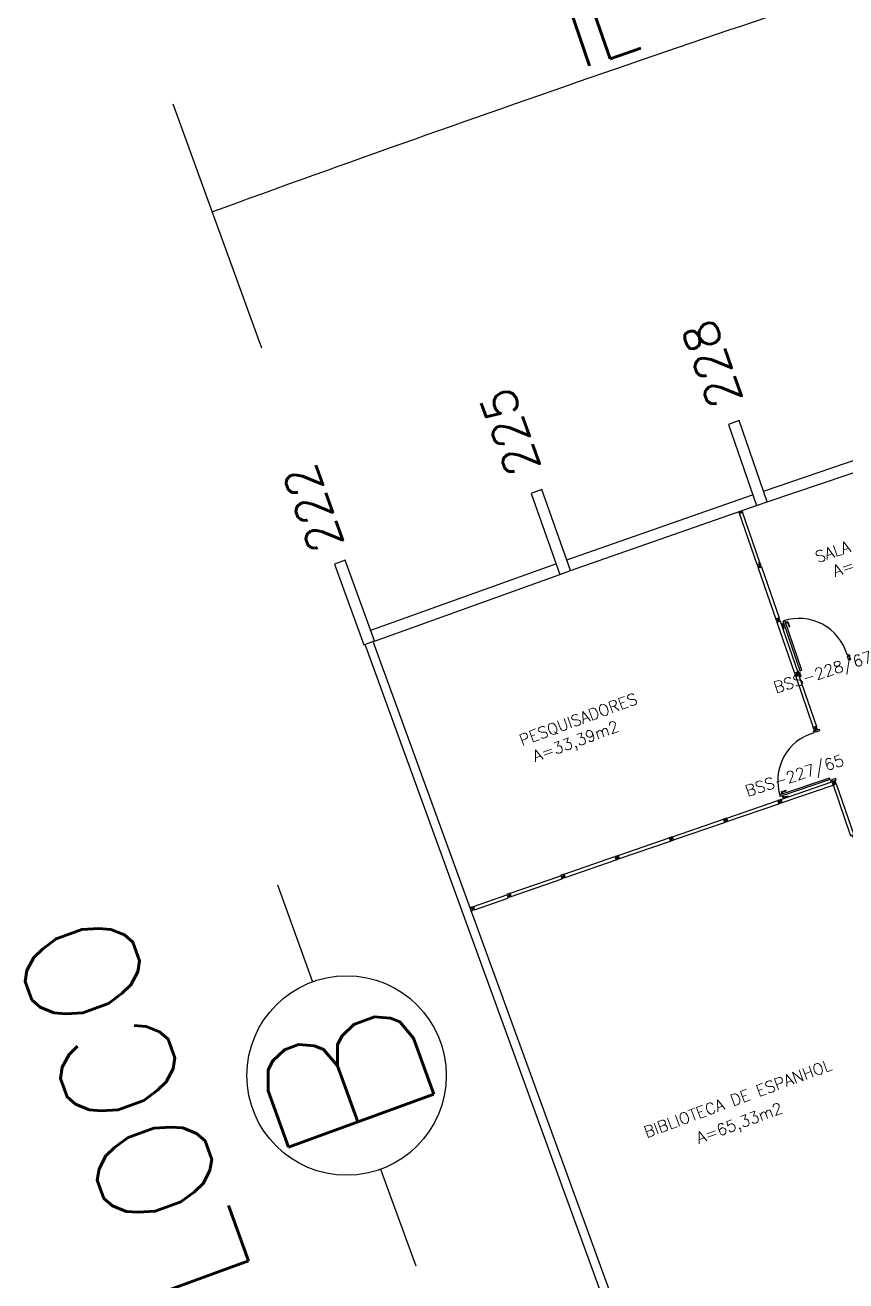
# Model space of a CAD drawing. Extents: x -152 to 150, y 325 to 437.
# Drawn here: x -151.52 to -137.2, y 390.46 to 412.36 of the extents above; entities that cross this region are included whole.
import ezdxf
from ezdxf.enums import TextEntityAlignment as Align

# ---------------------------------------------------------------- set-up
doc = ezdxf.new("R2010")
doc.units = 0
doc.header["$LTSCALE"] = 0.01
doc.header["$MEASUREMENT"] = 0
doc.header["$PDMODE"] = 98
doc.layers.get('0').update_dxf_attribs({"linetype": 'CONTINUOUS'})
doc.layers.get('DEFPOINTS').update_dxf_attribs({"linetype": 'CONTINUOUS'})
for name, color, linetype in [('ALV', 2, 'CONTINUOUS'), ('AREA', 2, 'CONTINUOUS'), ('DIV', 2, 'CONTINUOUS'), ('ESTR', 3, 'CONTINUOUS'), ('NOPILAR1', 2, 'CONTINUOUS'), ('TEXTO', 2, 'CONTINUOUS'), ('TEXTO-CENTRO-CUSTO', 2, 'CONTINUOUS'), ('TEXTO-ENDEREÇO', 2, 'CONTINUOUS'), ('TXT-IDENTIFICAÇÃO', 4, 'CONTINUOUS')]:
    doc.layers.add(name, color=color, linetype=linetype)
doc.styles.add('1', font='romans.shx')
doc.styles.add('LEGENDA', font='romans.shx', dxfattribs={"height": 0.2})
doc.styles.add('NOPILAR', font='simplex.shx', dxfattribs={"height": 0.6})
doc.styles.add('UNB-100', font='simplex.shx', dxfattribs={"height": 3})
doc.styles.add('UNB-100-1', font='simplex.shx', dxfattribs={"height": 0.2})
doc.dimstyles.new('1-600', dxfattribs={"dimtxt": 1.1, "dimasz": 2.5, "dimexe": 2, "dimexo": 4, "dimgap": 0.2, "dimtad": 1, "dimdec": 0, "dimzin": 4, "dimdsep": 46, "dimlunit": 6, "dimtxsty": '1', "dimblk1": 'NONE', "dimblk2": 'NONE', "dimsah": 1, "dimcen": 0, "dimclrd": 2, "dimclre": 2, "dimclrt": 2, "dimadec": 0, "dimazin": 0, "dimtfac": 1, "dimtdec": 0, "dimtmove": 2, "dimatfit": 3, "dimldrblk": 'NONE', "dimfxl": 0, "dimtolj": 1, "dimtzin": 0, "dimarcsym": 0})

# ---------------------------------------------------------------- blocks, each defined once
blk = doc.blocks.new('PILAR-SSS')
blk.add_lwpolyline([(0, 0), (0, -1.5), (0.2, -1.5), (0.2, 0)], close=True)
blk = doc.blocks.new('DIVMT-SSC')
for p, q in [((0, 0.005), (0, -0.005)), ((0, -0.005), (0, 0.005)), ((-0.03, -0.03), (-0.03, -0.97)), ((0.006, -0.03), (-0.006, -0.03)), ((-0.005, 0), (0.005, 0)), ((0.005, 0), (-0.005, 0)), ((0.006, -0.02), (0.006, -0.03)), ((0.03, -0.03), (0.03, -0.97)), ((0.03, -0.97), (-0.03, -0.97)), ((-0.006, -0.98), (-0.006, -0.97)), ((-0.006, -0.98), (0.006, -0.98)), ((0.006, -1.001), (-0.006, -1.001)), ((0.005, -0.97), (-0.005, -0.97)), ((0, -0.994), (0, -1.007)), ((0, -1.02), (0, -1.021)), ((0.006, -0.98), (0.006, -0.97))]:
    blk.add_line(p, q)
blk.add_lwpolyline([(0.006, -0.02), (-0.006, -0.02), (0.006, -0.02), (0.006, -0.03), (0.03, -0.03), (0.03, -0.008), (0.02, -0.008), (0.02, 0.008), (0.03, 0.008), (0.03, 0.03), (0.006, 0.03), (0.006, 0.02), (-0.006, 0.02), (-0.006, 0.03), (-0.03, 0.03), (-0.03, 0.008), (-0.02, 0.008), (-0.02, -0.008), (-0.03, -0.008), (-0.03, -0.03), (-0.006, -0.03), (-0.006, -0.02), (-0.006, -0.03)])
blk = doc.blocks.new('MTT-SSC')
for p, q in [((-0.006, 0.03), (-0.03, 0.03)), ((-0.03, 0.008), (-0.03, 0.03)), ((-0.03, 0.008), (-0.02, 0.008)), ((-0.02, -0.008), (-0.02, 0.008)), ((-0.006, 0.0205), (-0.006, 0.03)), ((0.006, 0.0205), (-0.006, 0.0205)), ((0.0051, 0), (-0.0051, 0)), ((-0.0051, 0), (0.0051, 0)), ((0, -0.0051), (0, 0.0051)), ((0, 0.0051), (0, -0.0051)), ((0.006, 0.0205), (0.006, 0.03)), ((0.006, 0.03), (0.03, 0.03)), ((0.02, -0.008), (0.02, 0.008)), ((0.03, 0.008), (0.02, 0.008)), ((0.03, 0.008), (0.03, 0.03)), ((-0.03, -0.008), (-0.02, -0.008)), ((-0.03, -0.008), (-0.03, -0.03)), ((-0.03, -0.03), (-0.006, -0.03)), ((-0.03, -0.03), (-0.009, -0.03)), ((-0.009, -0.03), (-0.027, -0.03)), ((-0.006, -0.0205), (-0.006, -0.03)), ((-0.006, -0.0205), (-0.006, -0.03)), ((0.006, -0.0205), (-0.006, -0.0205)), ((-0.006, -0.0205), (0.006, -0.0205)), ((0.006, -0.0205), (0.006, -0.03)), ((0.006, -0.0205), (0.006, -0.03)), ((0.03, -0.03), (0.006, -0.03)), ((0.03, -0.008), (0.02, -0.008)), ((0.03, -0.008), (0.03, -0.03))]:
    blk.add_line(p, q)
blk = doc.blocks.new('PDV2E-SSC')
at = {"layer": 'DIV'}
for p, q in [((0.034, 0.925), (0.034, 0.835)), ((0.034, 0.925), (0.074, 0.925)), ((0.044, 0.915), (0.044, 0.835)), ((0.044, 0.915), (0.074, 0.915)), ((0.076, 0.05), (0.076, 0.965)), ((0.106, 0.965), (0.076, 0.965)), ((0.106, 0.05), (0.106, 0.965)), ((0.148, 0.925), (0.108, 0.925)), ((0.138, 0.915), (0.108, 0.915)), ((0.138, 0.915), (0.138, 0.835)), ((0.148, 0.925), (0.148, 0.835)), ((0.044, 0.835), (0.034, 0.835)), ((0.138, 0.835), (0.148, 0.835)), ((0.031, 0.05), (0.031, -0.05)), ((0.051, 0.05), (0.031, 0.05)), ((0.051, 0.02), (0.051, 0.05)), ((0.051, 0.02), (0.061, 0.02)), ((0.061, -0.05), (0.061, 0.02)), ((0.076, 0.05), (0.106, 0.05)), ((0.95, 0.02), (0.94, 0.02)), ((0.94, -0.05), (0.94, 0.02)), ((0.95, 0.02), (0.95, 0.05)), ((0.95, 0.05), (0.97, 0.05)), ((0.97, 0.05), (0.97, 0.035)), ((0.97, 0.035), (0.97, -0.035)), ((0.031, -0.05), (0.061, -0.05)), ((0.97, -0.05), (0.94, -0.05)), ((0.97, -0.035), (0.97, -0.05))]:
    blk.add_line(p, q, dxfattribs=at)
at = {"layer": 'DIV', "color": 1}
blk.add_arc((0.076, 0.1), 0.865, 356.6786, 90, dxfattribs=at)
blk = doc.blocks.new('DIVINI-SSC')
for p, q in [((-0.02, 0), (-0.02, -0.008)), ((-0.02, 0), (0.001, 0)), ((-0.005, 0), (0.005, 0)), ((0, 0.005), (0, -0.005)), ((0.001, 0), (0.02, 0)), ((-0.03, -0.008), (-0.02, -0.008)), ((-0.03, -0.008), (-0.03, -0.028)), ((-0.03, -0.028), (-0.008, -0.028)), ((-0.03, -0.03), (0.03, -0.03)), ((-0.03, -0.975), (-0.03, -0.03)), ((-0.009, -0.03), (-0.027, -0.03)), ((-0.008, -0.019), (0.008, -0.019)), ((-0.008, -0.019), (-0.008, -0.028)), ((-0.006, -0.021), (-0.006, -0.03)), ((0.006, -0.021), (-0.006, -0.021)), ((-0.006, -0.023), (-0.006, -0.027)), ((-0.004, -0.021), (0.004, -0.021)), ((0.006, -0.021), (0.006, -0.03)), ((0.006, -0.023), (0.006, -0.027)), ((0.008, -0.019), (0.008, -0.028)), ((0.03, -0.028), (0.008, -0.028)), ((0.009, -0.03), (0.027, -0.03)), ((0.02, 0), (0.02, -0.008)), ((0.03, -0.008), (0.02, -0.008)), ((0.03, -0.008), (0.03, -0.028)), ((0.03, -0.975), (0.03, -0.03)), ((-0.03, -0.975), (0.03, -0.975)), ((-0.009, -0.975), (-0.027, -0.975)), ((-0.006, -0.985), (-0.006, -0.975)), ((0.006, -0.985), (-0.006, -0.985)), ((0.006, -1.01), (-0.006, -1.01)), ((0, -0.985), (0, -0.988)), ((0, -1.003), (0, -1.018)), ((0.004, -0.951), (0.004, -0.953)), ((0.006, -0.985), (0.006, -0.975)), ((0.03, -0.975), (0.009, -0.975)), ((0.009, -0.975), (0.027, -0.975))]:
    blk.add_line(p, q)
blk = doc.blocks.new('*D73')
at = {"layer": 'DEFPOINTS', "color": 0}
for p in [(-138.88, 412.397), (-132.149, 407.781), (-131.685, 406.355), (-146.024, 402.971), (-145.511, 401.562)]:
    blk.add_point(p, dxfattribs=at)
at = {"layer": 'TEXTO-CENTRO-CUSTO', "color": 2, "lineweight": -2}
blk.add_line((-147.393, 406.73), (-148.941, 410.983), dxfattribs=at)
blk.add_arc((1.463, -2.246), 437.75, 108.04877, 110, dxfattribs=at)
at = {"layer": 'TEXTO-CENTRO-CUSTO', "color": 2, "insert": (-141.475, 412.303), "char_height": 1.1, "attachment_point": 5, "rotation": 19.0244, "style": '1'}
blk.add_mtext('\\A1;IL', dxfattribs=at)
blk = doc.blocks.new('_NONE')
at = {"color": 0, "linetype": 'ByBlock'}
blk.add_circle((0, 0), 0.25, dxfattribs=at)

msp = doc.modelspace()

# ---------------------------------------------------------------- linework, layer by layer
at = {"layer": 'ALV'}
for p, q in [((-138.64, 404.236), (-135.389, 405.341)), ((-138.576, 404.046), (-135.325, 405.152)), ((-142.072, 403.037), (-138.831, 404.17)), ((-142.006, 402.848), (-138.765, 403.981)), ((-145.494, 401.809), (-142.263, 402.969)), ((-145.427, 401.62), (-142.195, 402.781)), ((-140.665, 388.027), (-145.591, 401.56)), ((-140.524, 388.078), (-145.45, 401.612))]:
    msp.add_line(p, q, dxfattribs=at)
at = {"layer": 'DIV'}
for p, q in [((-142.177, 397.534), (-142.158, 397.477)), ((-142.161, 397.514), (-142.17, 397.511)), ((-142.169, 397.51), (-142.166, 397.501)), ((-142.157, 397.503), (-142.166, 397.5)), ((-142.157, 397.503), (-142.161, 397.514)), ((-142.145, 397.513), (-142.132, 397.518)), ((-142.141, 397.522), (-142.137, 397.51)), ((-142.121, 397.522), (-142.12, 397.522)), ((-143.703, 396.989), (-143.118, 397.192)), ((-143.088, 397.179), (-143.075, 397.184)), ((-143.083, 397.188), (-143.079, 397.176)), ((-143.063, 397.188), (-143.062, 397.188)), ((-143.703, 396.989), (-143.683, 396.932)), ((-143.683, 396.932), (-143.099, 397.135))]:
    msp.add_line(p, q, dxfattribs=at)
at = {"layer": 'ESTR'}
for points in [[(-139.254, 405.399), (-138.765, 403.981), (-138.576, 404.046), (-139.065, 405.464)], [(-142.696, 404.195), (-142.195, 402.781), (-142.006, 402.848), (-142.507, 404.262)]]:
    msp.add_lwpolyline(points, close=True, dxfattribs=at)
at = {"layer": 'TXT-IDENTIFICAÇÃO', "color": 2}
for p, q in [((-147.121, 397.364), (-146.508, 395.676)), ((-145.32, 392.407), (-144.706, 390.718))]:
    msp.add_line(p, q, dxfattribs=at)
msp.add_circle((-145.914, 394.041), 1.739, dxfattribs=at)

# ---------------------------------------------------------------- block references
at = {"layer": 'DIV'}
for name, p, rotation in [('DIVINI-SSC', (-139.043, 403.885), 19.02439024390198), ('DIVMT-SSC', (-138.713, 402.93), 19.02439024390198), ('PDV2E-SSC', (-138.058, 401.03), 18.69665206636823), ('DIVMT-SSC', (-138.387, 401.984), 19.02439024390198), ('DIVMT-SSC', (-138.061, 401.038), 19.02439024390198), ('PDV2E-SSC', (-137.409, 399.146), 108.6966520663703), ('MTT-SSC', (-137.735, 400.092), 19.02439024390198), ('DIVMT-SSC', (-138.355, 398.82), 109.0243902438963), ('DIVMT-SSC', (-137.409, 399.147), 19.02439024390198), ('DIVMT-SSC', (-139.301, 398.494), 109.0243902438963), ('DIVMT-SSC', (-140.247, 398.168), 109.0243902438963), ('DIVMT-SSC', (-141.193, 397.842), 109.0243902438963), ('DIVMT-SSC', (-142.139, 397.516), 109.0243902438963), ('DIVMT-SSC', (-143.081, 397.182), 109.0243902438963), ('MTT-SSC', (-143.721, 396.951), 19.02439024390198)]:
    msp.add_blockref(name, p, dxfattribs=dict(at, rotation=rotation))
at = {"layer": 'ESTR', "rotation": 20.00000000000009}
msp.add_blockref('PILAR-SSS', (-146.127, 402.962), dxfattribs=at)

# ---------------------------------------------------------------- texts
at = {"layer": 'AREA', "style": 'UNB-100'}
for s, rotation, p in [('A=11.75m2', 18.7859, (-136.644, 402.993)), ('A=33,39m2', 20.1164, (-141.884, 399.779)), ('A=65,33m2', 20.1164, (-139.028, 393.12))]:
    msp.add_text(s, height=0.2, rotation=rotation, dxfattribs=at).set_placement(p, align=Align.CENTER)
at = {"layer": 'NOPILAR1', "style": 'NOPILAR'}
for s, p in [('228', (-138.997, 405.826)), ('225', (-142.522, 404.641)), ('222', (-145.955, 403.307))]:
    msp.add_text(s, height=0.6, rotation=109.7043, dxfattribs=at).set_placement(p)
at = {"layer": 'TEXTO', "style": 'UNB-100'}
for s, rotation, p in [('SALA DE PROF', 18.7859, (-136.777, 403.295)), ('PESQUISADORES', 20.1164, (-141.839, 400.159)), ('BIBLIOTECA DE ESPANHOL', 20.1164, (-139.054, 393.546))]:
    msp.add_text(s, height=0.2, rotation=rotation, dxfattribs=at).set_placement(p, align=Align.CENTER)
at = {"layer": 'TEXTO-ENDEREÇO', "style": 'UNB-100-1'}
for s, p in [('BSS-228/67', (-137.572, 400.983)), ('BSS-227/65', (-138.068, 399.179))]:
    msp.add_text(s, height=0.2, rotation=18.1275, dxfattribs=at).set_placement(p, align=Align.CENTER)
at = {"layer": 'TXT-IDENTIFICAÇÃO', "color": 4, "style": 'LEGENDA'}
for s, height, p in [('BLOCO ', 2, (-146.891, 388.792)), ('B', 2.7, (-144.232, 393.28))]:
    msp.add_text(s, height=height, rotation=109.9691, dxfattribs=at).set_placement(p)

# ---------------------------------------------------------------- dimensions: what is measured, and where the dimension line sits
at = {"layer": 'TEXTO-CENTRO-CUSTO'}
dim = msp.add_angular_dim_2l(base=(-138.88, 412.397), line1=((-146.024, 402.971), (-145.511, 401.562)), line2=((-131.685, 406.355), (-132.149, 407.781)), text='IL', dimstyle='1-600', override={"dimse1": 1, "dimazin": 1}, dxfattribs=at)
dim.commit()
dim.dimension.update_dxf_attribs({"geometry": '*D73', "text_midpoint": (-141.475, 412.303)})

doc.saveas('drawing.dxf')
